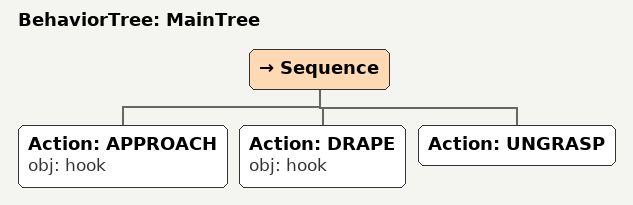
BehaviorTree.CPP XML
<root main_tree_to_execute="MainTree">
  <BehaviorTree ID="MainTree">
    <Sequence>
      <!-- Approach hook -->
      <Action ID="APPROACH" obj="hook" />
      <!-- Drape on hook -->
      <Action ID="DRAPE" obj="hook" />
      <!-- Ungrasp -->
      <Action ID="UNGRASP" />
    </Sequence>
  </BehaviorTree>
</root>
